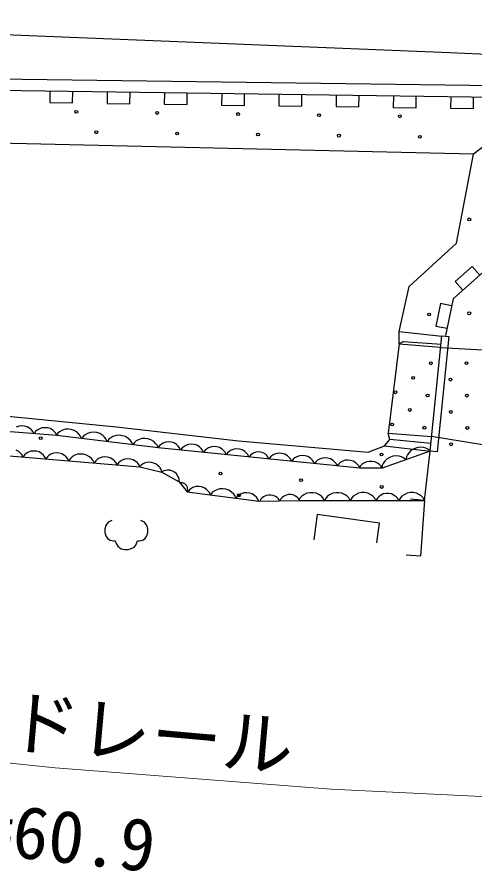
# Model space of a CAD drawing. Units: millimetres, scale not verified. Extents: x 40000 to 680000, y 20000 to 380000.
# Drawn here: x 435477 to 451484, y 255476 to 285359 of the extents above; entities that cross this region are included whole.
import ezdxf
from ezdxf.enums import TextEntityAlignment as Align

# ---------------------------------------------------------------- set-up
doc = ezdxf.new("R2010")
doc.units = ezdxf.units.MM
doc.header["$LTSCALE"] = 1000
doc.layers.add('M-BGD', color=7, linetype='Continuous', lineweight=25)
doc.layers.add('M-STR-HTXT', color=7, linetype='Continuous', lineweight=13)
doc.styles.add('ＭＳ ゴシック', font='')
doc.styles.get('ＭＳ ゴシック').set_extended_font_data('MS Gothic')

msp = doc.modelspace()

# ---------------------------------------------------------------- linework, layer by layer
at = {"layer": 'M-BGD'}
for p, q in [((420212, 285359), (435614, 284732)), ((435614, 284732), (450602, 284121)), ((450602, 284121), (454891, 283946)), ((454056, 282927), (434040, 283204)), ((454040, 282527), (434023, 282804)), ((436625, 282768), (436620, 282368)), ((437420, 282357), (437425, 282757)), ((438627, 282741), (438622, 282341)), ((439421, 282330), (439427, 282729)), ((440629, 282713), (440623, 282313)), ((441423, 282302), (441429, 282702)), ((442631, 282685), (442625, 282285)), ((443425, 282274), (443430, 282674)), ((444632, 282657), (444627, 282257)), ((445427, 282246), (445432, 282646)), ((446634, 282630), (446628, 282230)), ((447428, 282219), (447434, 282619)), ((448636, 282602), (448630, 282202)), ((449430, 282191), (449436, 282591)), ((450637, 282574), (450632, 282174)), ((451432, 282163), (451437, 282563)), ((436620, 282368), (437420, 282357)), ((438622, 282341), (439421, 282330)), ((440623, 282313), (441423, 282302)), ((442625, 282285), (443425, 282274)), ((444627, 282257), (445427, 282246)), ((446628, 282230), (447428, 282219)), ((448630, 282202), (449430, 282191)), ((450632, 282174), (451432, 282163)), ((452740, 281562), (451429, 280566)), ((451429, 280566), (433944, 280970)), ((450843, 277451), (451429, 280566)), ((449188, 275940), (450843, 277451)), ((451997, 276639), (450721, 275515)), ((451394, 276641), (450794, 276112)), ((451659, 276341), (451394, 276641)), ((448839, 274364), (449188, 275940)), ((450794, 276112), (451058, 275812)), ((450277, 275344), (450117, 274560)), ((450669, 275264), (450277, 275344)), ((450721, 275515), (450458, 274229)), ((448839, 274364), (450322, 274205)), ((448839, 273941), (448839, 274364)), ((450117, 274560), (450509, 274480)), ((449920, 270184), (450323, 274213)), ((450572, 274188), (450170, 270159)), ((450323, 274213), (450572, 274188)), ((448839, 273941), (448455, 270811)), ((448983, 274013), (448839, 273941)), ((448839, 273941), (450283, 273817)), ((448983, 274013), (450300, 273929)), ((450282, 273807), (453987, 273606)), ((431837, 271736), (438956, 271038)), ((436869, 270730), (427287, 271487)), ((435546, 271059), (435447, 271019)), ((435643, 271067), (435546, 271059)), ((435739, 271060), (435643, 271067)), ((435834, 271036), (435739, 271060)), ((435925, 270981), (435834, 271036)), ((435985, 270928), (435925, 270981)), ((436030, 270876), (435985, 270928)), ((436071, 270793), (436030, 270876)), ((436125, 270869), (436071, 270793)), ((436177, 270913), (436125, 270869)), ((436244, 270956), (436177, 270913)), ((436344, 270996), (436244, 270956)), ((436441, 271004), (436344, 270996)), ((436537, 270997), (436441, 271004)), ((436631, 270973), (436537, 270997)), ((436723, 270918), (436631, 270973)), ((436783, 270865), (436723, 270918)), ((436827, 270813), (436783, 270865)), ((436869, 270730), (436827, 270813)), ((436902, 270817), (436838, 270734)), ((436962, 270864), (436902, 270817)), ((437040, 270909), (436962, 270864)), ((437154, 270949), (437040, 270909)), ((437263, 270954), (437154, 270949)), ((437371, 270941), (437263, 270954)), ((437476, 270910), (437371, 270941)), ((437576, 270844), (437476, 270910)), ((437641, 270782), (437576, 270844)), ((437688, 270721), (437641, 270782)), ((437856, 270756), (437796, 270708)), ((437934, 270801), (437856, 270756)), ((438047, 270841), (437934, 270801)), ((438157, 270846), (438047, 270841)), ((438264, 270833), (438157, 270846)), ((438369, 270802), (438264, 270833)), ((438470, 270736), (438369, 270802)), ((438956, 271038), (443224, 270551)), ((448508, 270587), (448455, 270811)), ((448455, 270811), (449971, 270695)), ((440412, 270301), (436869, 270730)), ((437731, 270626), (437688, 270721)), ((437796, 270708), (437731, 270626)), ((438535, 270673), (438470, 270736)), ((438582, 270613), (438535, 270673)), ((438625, 270518), (438582, 270613)), ((438689, 270600), (438625, 270518)), ((438749, 270648), (438689, 270600)), ((438827, 270693), (438749, 270648)), ((438941, 270733), (438827, 270693)), ((439050, 270738), (438941, 270733)), ((439158, 270725), (439050, 270738)), ((439263, 270694), (439158, 270725)), ((439363, 270628), (439263, 270694)), ((439428, 270565), (439363, 270628)), ((439475, 270505), (439428, 270565)), ((439518, 270410), (439475, 270505)), ((439583, 270492), (439518, 270410)), ((439643, 270540), (439583, 270492)), ((439721, 270584), (439643, 270540)), ((439834, 270625), (439721, 270584)), ((439944, 270630), (439834, 270625)), ((440051, 270617), (439944, 270630)), ((440156, 270586), (440051, 270617)), ((440257, 270520), (440156, 270586)), ((440322, 270457), (440257, 270520)), ((440369, 270397), (440322, 270457)), ((440577, 270462), (440509, 270420)), ((440678, 270500), (440577, 270462)), ((440775, 270506), (440678, 270500)), ((440870, 270496), (440775, 270506)), ((440964, 270471), (440870, 270496)), ((441055, 270413), (440964, 270471)), ((443224, 270551), (447748, 270145)), ((448324, 270373), (448508, 270587)), ((449948, 270457), (448508, 270587)), ((453210, 270174), (449971, 270695)), ((431584, 270322), (439769, 269640)), ((435538, 270169), (435447, 270225)), ((435598, 270116), (435538, 270169)), ((435957, 270182), (435857, 270142)), ((436054, 270190), (435957, 270182)), ((436150, 270182), (436054, 270190)), ((436244, 270158), (436150, 270182)), ((436336, 270103), (436244, 270158)), ((440412, 270301), (440369, 270397)), ((440456, 270377), (440400, 270303)), ((447464, 269587), (440412, 270301)), ((440509, 270420), (440456, 270377)), ((441114, 270359), (441055, 270413)), ((441157, 270306), (441114, 270359)), ((441196, 270222), (441157, 270306)), ((441252, 270297), (441196, 270222)), ((441305, 270340), (441252, 270297)), ((441373, 270381), (441305, 270340)), ((441474, 270419), (441373, 270381)), ((441571, 270425), (441474, 270419)), ((441666, 270416), (441571, 270425)), ((441760, 270390), (441666, 270416)), ((441851, 270333), (441760, 270390)), ((441910, 270278), (441851, 270333)), ((441953, 270226), (441910, 270278)), ((441992, 270141), (441953, 270226)), ((442048, 270216), (441992, 270141)), ((442101, 270259), (442048, 270216)), ((442169, 270300), (442101, 270259)), ((442269, 270338), (442169, 270300)), ((442367, 270345), (442269, 270338)), ((442462, 270335), (442367, 270345)), ((442556, 270309), (442462, 270335)), ((442647, 270252), (442556, 270309)), ((442706, 270198), (442647, 270252)), ((442748, 270145), (442706, 270198)), ((442788, 270061), (442748, 270145)), ((442897, 270178), (442844, 270135)), ((442965, 270220), (442897, 270178)), ((443065, 270258), (442965, 270220)), ((443163, 270264), (443065, 270258)), ((443258, 270254), (443163, 270264)), ((443352, 270229), (443258, 270254)), ((443443, 270171), (443352, 270229)), ((443501, 270117), (443443, 270171)), ((443827, 270153), (443739, 270119)), ((443912, 270158), (443827, 270153)), ((443995, 270149), (443912, 270158)), ((444077, 270127), (443995, 270149)), ((447748, 270145), (448324, 270373)), ((449920, 270184), (448240, 269587)), ((448324, 270373), (449920, 270184)), ((449259, 270217), (449176, 270130)), ((449355, 270270), (449259, 270217)), ((449457, 270306), (449355, 270270)), ((449565, 270325), (449457, 270306)), ((449684, 270310), (449565, 270325)), ((449770, 270284), (449684, 270310)), ((449725, 268465), (449920, 270184)), ((449839, 270251), (449770, 270284)), ((449920, 270184), (449839, 270251)), ((450170, 270159), (449920, 270184)), ((435642, 270064), (435598, 270116)), ((435683, 269980), (435642, 270064)), ((435738, 270056), (435683, 269980)), ((435789, 270100), (435738, 270056)), ((435857, 270142), (435789, 270100)), ((436395, 270049), (436336, 270103)), ((436439, 269998), (436395, 270049)), ((436480, 269914), (436439, 269998)), ((436535, 269990), (436480, 269914)), ((436587, 270034), (436535, 269990)), ((436654, 270076), (436587, 270034)), ((436754, 270116), (436654, 270076)), ((436851, 270124), (436754, 270116)), ((436947, 270116), (436851, 270124)), ((437041, 270092), (436947, 270116)), ((437133, 270036), (437041, 270092)), ((437193, 269983), (437133, 270036)), ((437236, 269931), (437193, 269983)), ((437278, 269847), (437236, 269931)), ((437339, 269933), (437278, 269847)), ((437397, 269982), (437339, 269933)), ((437473, 270030), (437397, 269982)), ((437586, 270075), (437473, 270030)), ((437695, 270084), (437586, 270075)), ((437802, 270075), (437695, 270084)), ((437908, 270048), (437802, 270075)), ((438012, 269985), (437908, 270048)), ((438079, 269925), (438012, 269985)), ((438128, 269867), (438079, 269925)), ((438175, 269773), (438128, 269867)), ((438229, 269848), (438175, 269773)), ((438281, 269892), (438229, 269848)), ((438349, 269935), (438281, 269892)), ((438448, 269975), (438349, 269935)), ((438545, 269983), (438448, 269975)), ((438641, 269975), (438545, 269983)), ((438735, 269951), (438641, 269975)), ((438827, 269895), (438735, 269951)), ((438887, 269842), (438827, 269895)), ((439146, 269868), (439078, 269826)), ((439245, 269908), (439146, 269868)), ((439342, 269916), (439245, 269908)), ((439438, 269908), (439342, 269916)), ((439532, 269884), (439438, 269908)), ((439624, 269829), (439532, 269884)), ((442844, 270135), (442788, 270061)), ((443544, 270065), (443501, 270117)), ((443584, 269980), (443544, 270065)), ((443633, 270045), (443584, 269980)), ((443679, 270083), (443633, 270045)), ((443739, 270119), (443679, 270083)), ((444157, 270077), (444077, 270127)), ((444208, 270029), (444157, 270077)), ((444246, 269983), (444208, 270029)), ((444280, 269910), (444246, 269983)), ((444336, 269984), (444280, 269910)), ((444389, 270027), (444336, 269984)), ((444457, 270069), (444389, 270027)), ((444558, 270107), (444457, 270069)), ((444655, 270113), (444558, 270107)), ((444750, 270103), (444655, 270113)), ((444844, 270078), (444750, 270103)), ((444935, 270020), (444844, 270078)), ((444994, 269966), (444935, 270020)), ((445037, 269913), (444994, 269966)), ((445076, 269829), (445037, 269913)), ((445132, 269904), (445076, 269829)), ((445185, 269947), (445132, 269904)), ((445253, 269988), (445185, 269947)), ((445354, 270026), (445253, 269988)), ((445451, 270032), (445354, 270026)), ((445546, 270023), (445451, 270032)), ((445640, 269997), (445546, 270023)), ((445731, 269939), (445640, 269997)), ((445790, 269885), (445731, 269939)), ((445833, 269833), (445790, 269885)), ((445981, 269866), (445928, 269823)), ((446049, 269907), (445981, 269866)), ((446150, 269945), (446049, 269907)), ((446247, 269952), (446150, 269945)), ((446342, 269942), (446247, 269952)), ((446436, 269916), (446342, 269942)), ((446527, 269859), (446436, 269916)), ((446586, 269805), (446527, 269859)), ((446946, 269865), (446845, 269827)), ((447043, 269871), (446946, 269865)), ((447138, 269861), (447043, 269871)), ((447232, 269836), (447138, 269861)), ((448411, 269915), (448328, 269828)), ((448507, 269968), (448411, 269915)), ((448609, 270004), (448507, 269968)), ((448717, 270024), (448609, 270004)), ((448836, 270009), (448717, 270024)), ((448922, 269982), (448836, 270009)), ((448991, 269949), (448922, 269982)), ((449072, 269883), (448991, 269949)), ((449093, 269986), (449072, 269883)), ((449126, 270055), (449093, 269986)), ((449176, 270130), (449126, 270055)), ((438931, 269790), (438887, 269842)), ((438972, 269706), (438931, 269790)), ((439026, 269782), (438972, 269706)), ((439078, 269826), (439026, 269782)), ((439684, 269775), (439624, 269829)), ((439728, 269724), (439684, 269775)), ((439769, 269640), (439728, 269724)), ((439827, 269708), (439762, 269642)), ((439769, 269640), (440540, 269455)), ((439885, 269744), (439827, 269708)), ((439958, 269775), (439885, 269744)), ((440063, 269800), (439958, 269775)), ((440160, 269793), (440063, 269800)), ((440253, 269770), (440160, 269793)), ((440343, 269732), (440253, 269770)), ((440425, 269663), (440343, 269732)), ((440476, 269602), (440425, 269663)), ((440512, 269544), (440476, 269602)), ((445872, 269748), (445833, 269833)), ((445928, 269823), (445872, 269748)), ((446629, 269752), (446586, 269805)), ((446668, 269668), (446629, 269752)), ((446724, 269742), (446668, 269668)), ((446777, 269785), (446724, 269742)), ((446845, 269827), (446777, 269785)), ((447323, 269778), (447232, 269836)), ((447382, 269724), (447323, 269778)), ((447425, 269671), (447382, 269724)), ((447464, 269587), (447425, 269671)), ((447488, 269667), (447440, 269587)), ((448240, 269587), (447464, 269587)), ((447536, 269715), (447488, 269667)), ((447600, 269763), (447536, 269715)), ((447696, 269811), (447600, 269763)), ((447792, 269827), (447696, 269811)), ((447888, 269827), (447792, 269827)), ((447984, 269811), (447888, 269827)), ((448080, 269763), (447984, 269811)), ((448144, 269715), (448080, 269763)), ((448192, 269667), (448144, 269715)), ((448240, 269587), (448192, 269667)), ((448245, 269684), (448224, 269581)), ((448278, 269753), (448245, 269684)), ((448328, 269828), (448278, 269753)), ((440540, 269455), (440512, 269544)), ((440607, 269497), (440536, 269457)), ((440540, 269455), (441145, 269113)), ((440664, 269513), (440607, 269497)), ((440733, 269522), (440664, 269513)), ((440827, 269518), (440733, 269522)), ((440907, 269489), (440827, 269518)), ((440980, 269447), (440907, 269489)), ((441047, 269394), (440980, 269447)), ((441099, 269316), (441047, 269394)), ((441127, 269252), (441099, 269316)), ((441143, 269195), (441127, 269252)), ((441145, 269113), (441143, 269195)), ((441145, 269113), (441420, 268758)), ((441221, 269080), (441175, 269075)), ((441255, 269076), (441221, 269080)), ((441293, 269065), (441255, 269076)), ((441342, 269042), (441293, 269065)), ((441377, 269009), (441342, 269042)), ((441407, 268971), (441377, 269009)), ((441430, 268928), (441407, 268971)), ((441824, 268948), (441727, 268944)), ((441919, 268935), (441824, 268948)), ((441420, 268758), (441436, 268801)), ((441420, 268758), (443924, 268433)), ((441440, 268875), (441430, 268928)), ((441436, 268801), (441441, 268835)), ((441441, 268835), (441440, 268875)), ((441502, 268828), (441444, 268755)), ((441556, 268869), (441502, 268828)), ((441626, 268909), (441556, 268869)), ((441727, 268944), (441626, 268909)), ((442013, 268907), (441919, 268935)), ((442102, 268847), (442013, 268907)), ((442159, 268791), (442102, 268847)), ((442200, 268737), (442159, 268791)), ((442238, 268652), (442200, 268737)), ((442303, 268734), (442238, 268652)), ((442363, 268781), (442303, 268734)), ((442442, 268825), (442363, 268781)), ((442556, 268865), (442442, 268825)), ((442665, 268869), (442556, 268865)), ((442772, 268855), (442665, 268869)), ((442877, 268823), (442772, 268855)), ((442977, 268756), (442877, 268823)), ((443042, 268693), (442977, 268756)), ((443088, 268632), (443042, 268693)), ((443242, 268651), (443188, 268609)), ((443312, 268690), (443242, 268651)), ((443413, 268725), (443312, 268690)), ((443510, 268729), (443413, 268725)), ((443605, 268717), (443510, 268729)), ((443699, 268688), (443605, 268717)), ((443788, 268628), (443699, 268688)), ((444264, 268650), (444181, 268635)), ((444348, 268652), (444264, 268650)), ((444433, 268640), (444348, 268652)), ((444880, 268649), (444797, 268605)), ((444964, 268665), (444880, 268649)), ((445048, 268666), (444964, 268665)), ((445132, 268654), (445048, 268666)), ((445217, 268614), (445132, 268654)), ((445505, 268661), (445433, 268607)), ((445613, 268715), (445505, 268661)), ((445721, 268733), (445613, 268715)), ((445829, 268733), (445721, 268733)), ((445937, 268715), (445829, 268733)), ((446045, 268661), (445937, 268715)), ((446117, 268607), (446045, 268661)), ((446405, 268661), (446333, 268607)), ((446513, 268715), (446405, 268661)), ((446621, 268733), (446513, 268715)), ((446729, 268733), (446621, 268733)), ((446837, 268716), (446729, 268733)), ((446945, 268662), (446837, 268716)), ((447017, 268608), (446945, 268662)), ((447305, 268662), (447233, 268608)), ((447413, 268716), (447305, 268662)), ((447521, 268734), (447413, 268716)), ((447629, 268734), (447521, 268734)), ((447737, 268716), (447629, 268734)), ((447845, 268662), (447737, 268716)), ((447917, 268608), (447845, 268662)), ((448281, 268688), (448185, 268640)), ((448377, 268704), (448281, 268688)), ((448473, 268704), (448377, 268704)), ((448569, 268688), (448473, 268704)), ((448665, 268640), (448569, 268688)), ((449005, 268663), (448933, 268609)), ((449113, 268717), (449005, 268663)), ((449221, 268735), (449113, 268717)), ((449329, 268735), (449221, 268735)), ((449437, 268717), (449329, 268735)), ((449545, 268663), (449437, 268717)), ((449617, 268609), (449545, 268663)), ((443130, 268536), (443088, 268632)), ((443188, 268609), (443130, 268536)), ((443845, 268573), (443788, 268628)), ((443886, 268519), (443845, 268573)), ((443924, 268433), (443886, 268519)), ((443924, 268433), (445360, 268463)), ((444001, 268505), (443961, 268434)), ((444042, 268548), (444001, 268505)), ((444098, 268591), (444042, 268548)), ((444181, 268635), (444098, 268591)), ((444517, 268600), (444433, 268640)), ((444574, 268559), (444517, 268600)), ((444617, 268518), (444574, 268559)), ((444661, 268448), (444617, 268518)), ((444701, 268519), (444661, 268448)), ((444742, 268562), (444701, 268519)), ((444797, 268605), (444742, 268562)), ((445274, 268573), (445217, 268614)), ((445317, 268532), (445274, 268573)), ((445360, 268463), (445317, 268532)), ((445379, 268553), (445325, 268463)), ((445360, 268463), (449725, 268465)), ((445433, 268607), (445379, 268553)), ((446171, 268553), (446117, 268607)), ((446225, 268463), (446171, 268553)), ((446279, 268553), (446225, 268463)), ((446333, 268607), (446279, 268553)), ((447071, 268554), (447017, 268608)), ((447125, 268464), (447071, 268554)), ((447179, 268554), (447125, 268464)), ((447233, 268608), (447179, 268554)), ((447971, 268554), (447917, 268608)), ((448025, 268464), (447971, 268554)), ((448073, 268544), (448025, 268464)), ((448121, 268592), (448073, 268544)), ((448185, 268640), (448121, 268592)), ((448729, 268593), (448665, 268640)), ((448777, 268545), (448729, 268593)), ((448825, 268465), (448777, 268545)), ((448879, 268555), (448825, 268465)), ((448933, 268609), (448879, 268555)), ((449725, 268465), (449227, 268502)), ((449725, 268465), (449581, 266517)), ((449671, 268555), (449617, 268609)), ((449725, 268465), (449671, 268555)), ((438786, 267764), (438666, 267704)), ((439926, 267704), (439806, 267764)), ((445971, 267973), (445847, 267084)), ((448150, 267667), (445971, 267973)), ((438576, 267584), (438546, 267464)), ((438546, 267464), (438546, 267344)), ((438666, 267704), (438576, 267584)), ((440016, 267584), (439926, 267704)), ((440046, 267464), (440016, 267584)), ((440046, 267344), (440046, 267464)), ((448054, 266980), (448150, 267667)), ((438546, 267344), (438576, 267224)), ((438576, 267224), (438636, 267134)), ((439956, 267134), (440016, 267224)), ((440016, 267224), (440046, 267344)), ((438636, 267134), (438726, 267074)), ((438726, 267074), (438846, 267044)), ((438846, 267044), (438906, 267044)), ((438906, 267044), (438936, 266954)), ((438936, 266954), (438996, 266864)), ((438996, 266864), (439116, 266774)), ((439566, 266834), (439626, 266894)), ((439626, 266894), (439656, 266954)), ((439656, 266954), (439686, 267044)), ((439686, 267044), (439746, 267044)), ((439746, 267044), (439866, 267074)), ((439866, 267074), (439956, 267134)), ((439116, 266774), (439236, 266744)), ((439236, 266744), (439356, 266744)), ((439356, 266744), (439446, 266774)), ((439446, 266774), (439566, 266834)), ((449581, 266517), (449083, 266554))]:
    msp.add_line(p, q, dxfattribs=at)
for centre in [(437548, 282048), (440376, 282009), (443204, 281970), (446033, 281931), (448861, 281892), (438245, 281331), (441074, 281292), (443902, 281253), (446730, 281214), (449558, 281175), (451288, 278286), (449886, 274964), (451287, 275003), (449943, 273256), (451190, 273259), (449324, 272749), (450631, 272687), (448705, 272243), (449830, 272130), (451203, 272128), (449211, 271624), (450644, 271556), (448592, 271117), (449718, 271005), (451216, 270997), (436304, 270638), (450656, 270425), (448219, 270070), (442588, 269405), (445406, 269170), (448225, 268935), (443234, 268642)]:
    msp.add_circle(centre, 50, dxfattribs=at)
at = {"layer": 'M-STR-HTXT'}
msp.add_lwpolyline([(466042, 257593), (456244, 257896), (446457, 258365), (436810, 259117), (427064, 260130), (417330, 261307), (409412, 262323)], dxfattribs=at)

# ---------------------------------------------------------------- texts
at = {"layer": 'M-STR-HTXT', "style": 'ＭＳ ゴシック'}
for s, rotation, p in [('ガードレール', 354.9, (437671, 260534)), ('L=60.9', 353.8, (436583, 256777))]:
    msp.add_text(s, height=1833, rotation=rotation, dxfattribs=at).set_placement(p, align=Align.MIDDLE_CENTER)

doc.saveas('drawing.dxf')
